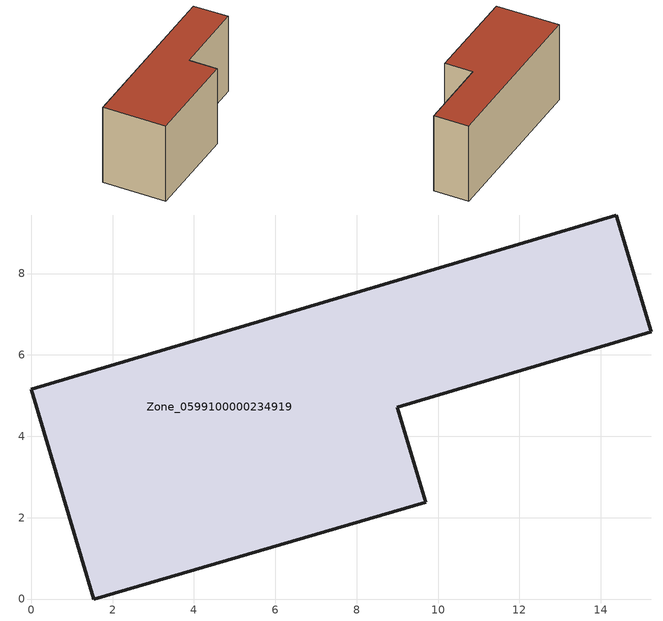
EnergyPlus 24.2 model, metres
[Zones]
Zone_0599100000234919
 floor ground (C_G): 0,5.16 14.38,9.44 15.24,6.57 9,4.71 9.7,2.38 1.54,0 z0
 wall outside (C_F): 1.54,0 9.7,2.38 9,4.71 15.24,6.57 14.38,9.44 0,5.16 1.54,0 z0:6.99
 roof outside (C_R): 14.38,9.44 0,5.16 1.54,0 9.7,2.38 9,4.71 15.24,6.57 z6.99
[BUILDING]
Pand.0599100000234919: North Axis=0; Terrain=City; Loads Convergence Tolerance Value=0.04; Temperature Convergence Tolerance Value=0.4; Solar Distribution=FullExterior; Maximum Number of Warmup Days=25; Minimum Number of Warmup Days=1
[Site:Location]
Rotterdam.The.Hague.AP_ZH_NLD Design_Conditions: Latitude=51.96; Longitude=4.45; Time Zone=1; Elevation=-4.5
[SITE:GROUNDTEMPERATURE:BUILDINGSURFACE]
18, 18, 18, 18, 18, 18, 18, 18, 18, 18, 18, 18
[MATERIAL] Thermal Absorptance=0.9; Solar Absorptance=0.7; Visible Absorptance=0.7
Name | Roughness | Thickness | Conductivity | Density | Specific Heat
G.TI.1975-1991 | MediumSmooth | 0.15 | 0.288461 | 540 | 1210
F.TI.1975-1991 | Rough | 0.3 | 0.230769 | 1920 | 840
R.TI.1975-1991 | MediumRough | 0.2 | 0.153846 | 1500 | 1000
[CONSTRUCTION]
C_G: G.TI.1975-1991
C_F: F.TI.1975-1991
C_R: R.TI.1975-1991
[ZONE]
Zone_0599100000234919: Type=1; Multiplier=1; Ceiling Height=Autocalculate; Volume=Autocalculate; Floor Area=autocalculate; Part of Total Floor Area=Yes
[ZONEINFILTRATION:DESIGNFLOWRATE]
Infil_Zone_0599100000234919: Zone or ZoneList or Space or SpaceList=Zone_0599100000234919; Schedule=AlwaysOn; Design Flow Rate Calculation Method=Flow/Area; Flow Rate per Floor Area=0.003; Constant Term Coefficient=1; Temperature Term Coefficient=0; Velocity Term Coefficient=0; Velocity Squared Term Coefficient=0
[HVACTEMPLATE:ZONE:IDEALLOADSAIRSYSTEM]
Zone_0599100000234919: Maximum Heating Supply Air Temperature=50; Minimum Cooling Supply Air Temperature=13; Maximum Heating Supply Air Humidity Ratio=0.0156; Minimum Cooling Supply Air Humidity Ratio=0.0077; Heating Limit=NoLimit; Cooling Limit=NoLimit; Dehumidification Control Type=ConstantSensibleHeatRatio; Cooling Sensible Heat Ratio=0.7; Dehumidification Setpoint=60; Humidification Control Type=None; Humidification Setpoint=30; Outdoor Air Method=None; Outdoor Air Flow Rate per Person=0.00944; Outdoor Air Flow Rate per Zone Floor Area=0; Outdoor Air Flow Rate per Zone=0; Demand Controlled Ventilation Type=None; Outdoor Air Economizer Type=NoEconomizer; Heat Recovery Type=None; Sensible Heat Recovery Effectiveness=0.7; Latent Heat Recovery Effectiveness=0.65
[ZONECONTROL:THERMOSTAT]
ThermostatControl_Zone_0599100000234919: Zone or ZoneList=Zone_0599100000234919; Control Type Schedule=DualSetpointControlType; Control 1=Thermostat_Zone_0599100000234919; Temperature Difference Between Cutout And Setpoint=0
[THERMOSTATSETPOINT:DUALSETPOINT]
Thermostat_Zone_0599100000234919: Heating Setpoint Temperature Schedule=HeatingSetpoint_Zone_0599100000234919; Cooling Setpoint Temperature Schedule=CoolingSetpoint_Zone_0599100000234919
[SCHEDULE:COMPACT]
HeatingSetpoint_Zone_0599100000234919: Through: 12/31, For: AllDays, Until: 24:00, 21
CoolingSetpoint_Zone_0599100000234919: Through: 12/31, For: AllDays, Until: 24:00, 24
DualSetpointControlType: Through: 12/31, For: AllDays, Until: 24:00, 4
AlwaysOn: Through: 12/31, For: AllDays, Until: 24:00, 1
